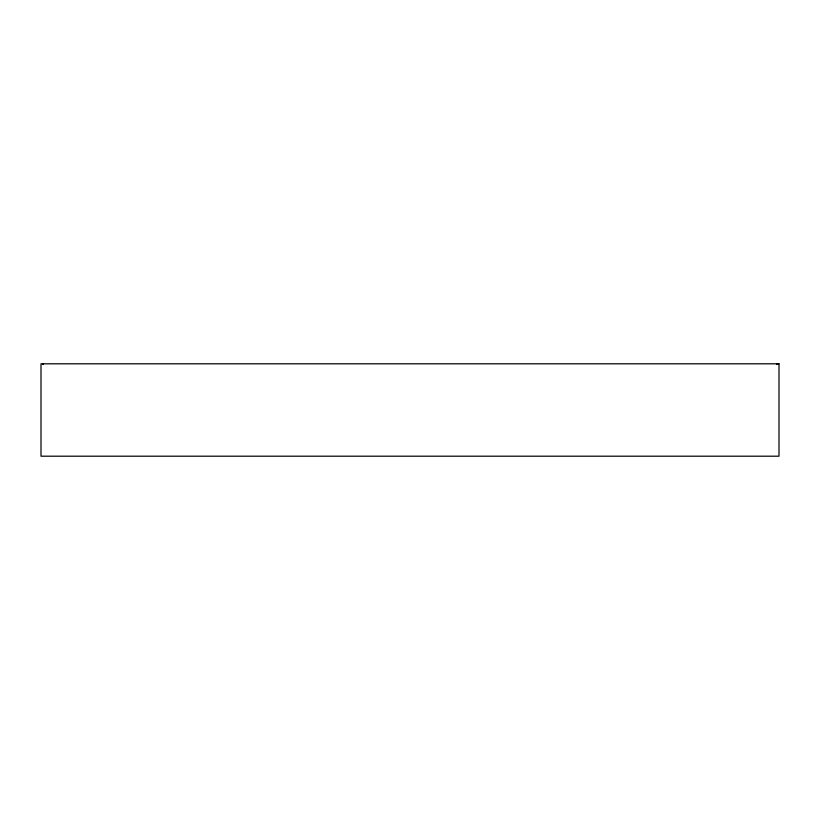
<?xml version="1.0" encoding="UTF-8"?>
<svg xmlns="http://www.w3.org/2000/svg" width="820" height="820" viewBox="0 0 820 820"><rect width="100%" height="100%" fill="white"/><g stroke="black" fill="none" stroke-linecap="round" stroke-linejoin="round"><path stroke-width="1.23" d="M776.694 364.5L777.391 363.803M42.609 363.803L43.306 364.5M779 363.803L41 363.803L41 456.197L779 456.197L779 363.803"/></g></svg>
